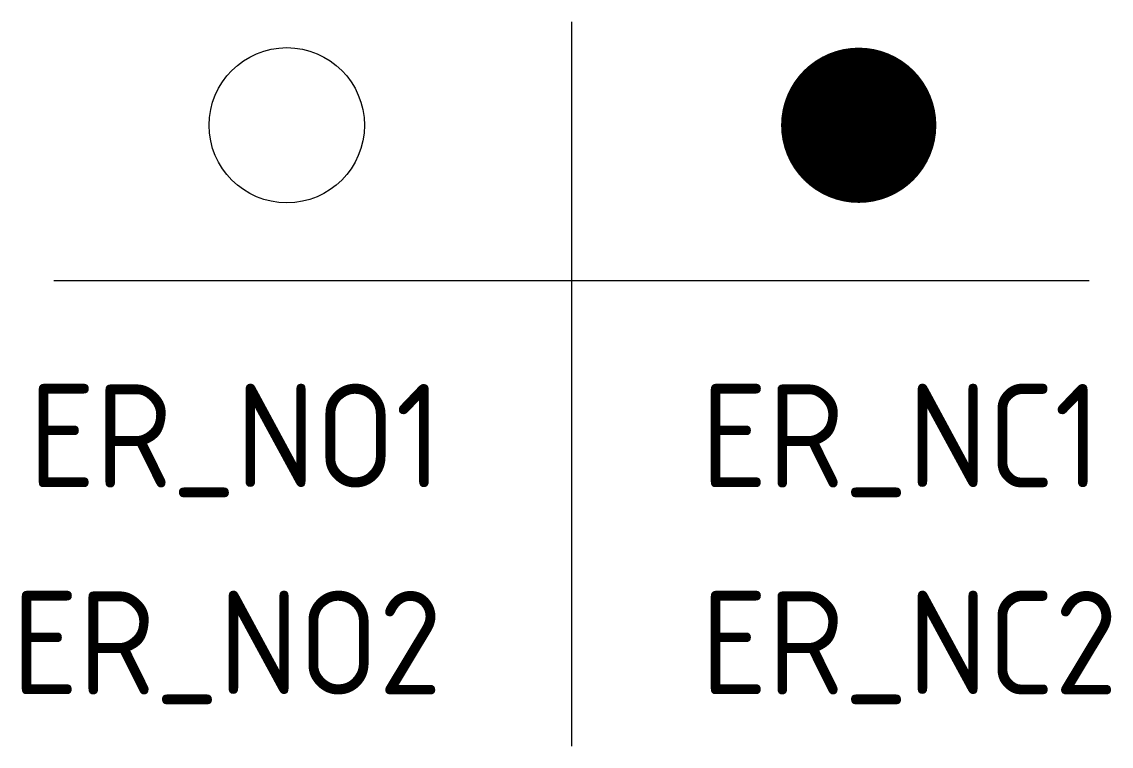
# Model space of a CAD drawing. Extents: x -10.6 to 10.4, y -9 to 5.
import ezdxf
from ezdxf.enums import TextEntityAlignment as Align

# ---------------------------------------------------------------- set-up
doc = ezdxf.new("R2010")
doc.units = 0
doc.header["$LTSCALE"] = 10
doc.header["$MEASUREMENT"] = 0
doc.layers.get('0').update_dxf_attribs({"linetype": 'CONTINUOUS'})
doc.layers.add('TKST2', color=2, linetype='CONTINUOUS')
doc.styles.get("Standard").update_dxf_attribs({"font": 'ISO8'})

msp = doc.modelspace()

# ---------------------------------------------------------------- linework, layer by layer
for points in [[(0, 5), (0, -9)], [(-10, 0), (10, 0)]]:
    msp.add_lwpolyline(points)
msp.add_lwpolyline([(6.3, 3, 1.5, 1.5, 1), (4.8, 3, 1.5, 1.5, 1)], format="xyseb", close=True)
msp.add_circle((-5.5, 3), 1.5)

# ---------------------------------------------------------------- texts
at = {"layer": 'TKST2'}
for tag, p in [('ER_NO1', (-2.5, -4)), ('ER_NO2', (-2.5, -8))]:
    msp.add_attdef(tag, text='-', height=2, dxfattribs=at).set_placement(p, align=Align.RIGHT)
for tag, p in [('ER_NC1', (2.5, -4)), ('ER_NC2', (2.5, -8))]:
    msp.add_attdef(tag, p, '-', height=2, dxfattribs=at)

doc.saveas('drawing.dxf')
